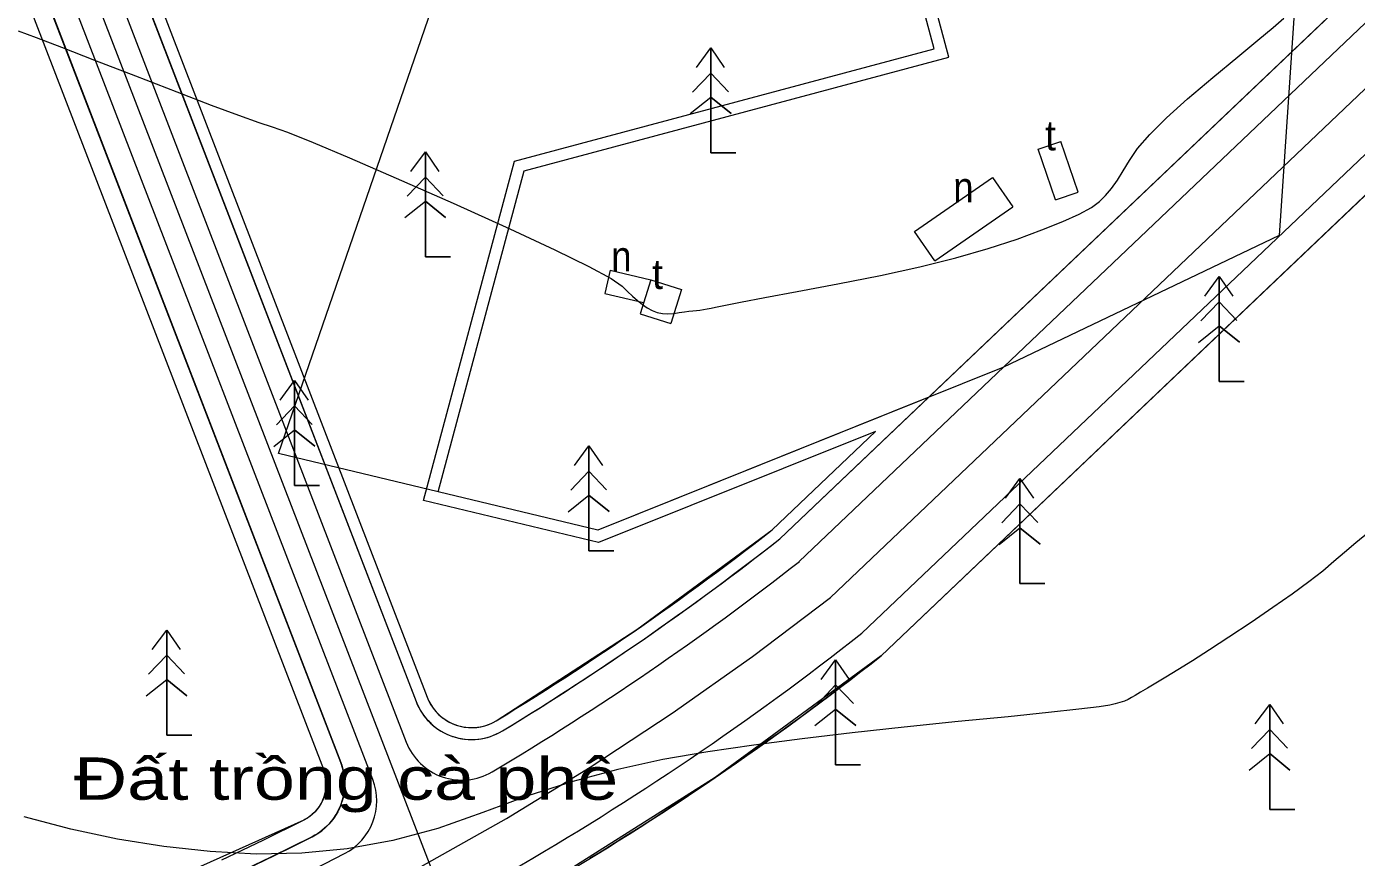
# Model space of a CAD drawing. Header units: metres. Extents: x 532950 to 537618, y 1849954 to 1853119.
# Drawn here: x 534832.5 to 535056.1, y 1850868.3 to 1851008.2 of the extents above; entities that cross this region are included whole.
import ezdxf

# ---------------------------------------------------------------- set-up
doc = ezdxf.new("R2010")
doc.units = ezdxf.units.M
doc.header["$LTSCALE"] = 3.1
for name, color, linetype, lineweight in [('11', 7, 'Continuous', 13), ('29', 7, 'Continuous', 13), ('46', 7, 'Continuous', 13), ('48', 7, 'Continuous', 13), ('50', 7, 'Continuous', 13), ('52', 7, 'Continuous', 13), ('53', 7, 'Continuous', 13), ('55', 7, 'Continuous', 13), ('58', 7, 'Continuous', 13)]:
    doc.layers.add(name, color=color, linetype=linetype, lineweight=lineweight)

msp = doc.modelspace()

# ---------------------------------------------------------------- linework, layer by layer
at = {"layer": '11'}
msp.add_line((534811.84, 1851096.55), (535051.62, 1850474.15), dxfattribs=at)
msp.add_lwpolyline([(534823.39, 1850833.58), (534838.91, 1850839.19), (534854.22, 1850845.33), (534869.33, 1850851.97), (534884.2, 1850859.12), (534898.83, 1850866.77), (534913.19, 1850874.9), (534927.26, 1850883.51), (534941.05, 1850892.59), (534954.51, 1850902.12), (534967.65, 1850912.1), (535156.65, 1851092.1), (535214.08, 1851160.32), (535217.45, 1851164.34), (535220.78, 1851168.38), (535224.09, 1851172.44), (535227.37, 1851176.53), (535230.62, 1851180.63), (535233.85, 1851184.76), (535237.05, 1851188.9), (535240.22, 1851193.07)], dxfattribs=at)
at = {"layer": '29'}
for points in [[(534827.23, 1851083.7), (534899.82, 1850895.29), (534900.1, 1850894.65), (534900.43, 1850894.04), (534900.82, 1850893.46), (534901.26, 1850892.91), (534901.74, 1850892.4), (534902.27, 1850891.94), (534902.83, 1850891.53), (534903.43, 1850891.16), (534904.05, 1850890.85), (534904.7, 1850890.6), (534905.38, 1850890.4), (534906.06, 1850890.26), (534906.76, 1850890.19), (534907.46, 1850890.17), (534908.15, 1850890.22), (534908.85, 1850890.32), (534909.53, 1850890.49), (534910.19, 1850890.72), (534910.83, 1850891), (534911.44, 1850891.34), (534935.11, 1850906.71), (534957.82, 1850923.45), (534975.24, 1850940.04), (534928.65, 1850921.31), (534899.19, 1850928.4), (534914.5, 1850985.51), (534985.11, 1851004.43), (534966.87, 1851072.51)], [(534827.23, 1851083.7), (534899.82, 1850895.29), (534900.01, 1850894.85), (534900.22, 1850894.42), (534900.46, 1850894), (534900.72, 1850893.59), (534901.01, 1850893.21), (534901.32, 1850892.84), (534901.65, 1850892.49), (534902.01, 1850892.16), (534902.38, 1850891.85), (534902.77, 1850891.57), (534903.17, 1850891.31), (534903.6, 1850891.07), (534904.03, 1850890.86), (534904.48, 1850890.68), (534904.93, 1850890.52), (534905.4, 1850890.4), (534905.87, 1850890.3), (534906.35, 1850890.23), (534906.83, 1850890.18), (534907.31, 1850890.17), (534907.79, 1850890.19), (534908.27, 1850890.23), (534908.75, 1850890.31), (534909.22, 1850890.41), (534909.69, 1850890.54), (534910.14, 1850890.7), (534910.59, 1850890.88), (534911.02, 1850891.1), (534911.44, 1850891.34), (534913.1, 1850892.35), (534914.76, 1850893.37), (534916.41, 1850894.4), (534918.06, 1850895.44), (534919.7, 1850896.48), (534921.34, 1850897.53), (534922.98, 1850898.58), (534924.61, 1850899.64), (534926.24, 1850900.71), (534927.86, 1850901.79), (534929.48, 1850902.87), (534931.09, 1850903.96), (534932.7, 1850905.05), (534934.31, 1850906.15), (534935.91, 1850907.26), (534937.5, 1850908.38), (534939.09, 1850909.5), (534940.68, 1850910.63), (534942.26, 1850911.76), (534943.84, 1850912.9), (534945.41, 1850914.05), (534946.98, 1850915.2), (534948.54, 1850916.36), (534950.1, 1850917.53), (534951.65, 1850918.7), (534953.2, 1850919.88), (534954.75, 1850921.06), (534956.28, 1850922.26), (534957.82, 1850923.45), (534975.24, 1850940.04), (534928.65, 1850921.31), (534899.19, 1850928.4), (534914.5, 1850985.51), (534985.11, 1851004.43), (534966.87, 1851072.51)]]:
    msp.add_lwpolyline(points, dxfattribs=at)
at = {"layer": '46'}
msp.add_lwpolyline([(535172.13, 1851000.4), (535123.09, 1850957), (535089.02, 1850949.25), (535074.77, 1850996.17), (534976.18, 1850902.27), (534948.26, 1850881.77), (534919.01, 1850863.24), (534918.27, 1850862.76), (534917.57, 1850862.22), (534916.93, 1850861.62), (534916.34, 1850860.97), (534915.81, 1850860.26), (534915.35, 1850859.52), (534914.95, 1850858.73), (534914.62, 1850857.92), (534914.37, 1850857.07), (534914.19, 1850856.21), (534914.09, 1850855.34), (534914.07, 1850854.46), (534914.12, 1850853.58), (534914.25, 1850852.71), (534914.45, 1850851.85), (534914.73, 1850851.02)], dxfattribs=at)
at = {"layer": '48'}
for points in [[(534808.74, 1851074.3), (534882.36, 1850883.19), (534882.55, 1850882.63), (534882.69, 1850882.06), (534882.78, 1850881.47), (534882.82, 1850880.88), (534882.81, 1850880.29), (534882.74, 1850879.7), (534882.63, 1850879.12), (534882.47, 1850878.55), (534882.25, 1850877.99), (534881.99, 1850877.46), (534881.69, 1850876.95), (534881.34, 1850876.47), (534880.96, 1850876.02), (534880.53, 1850875.61), (534880.07, 1850875.24), (534879.58, 1850874.9), (534879.07, 1850874.61), (534838.32, 1850856.28), (534796.04, 1850841.86)], [(534808.74, 1851074.3), (534882.36, 1850883.19), (534882.48, 1850882.87), (534882.58, 1850882.53), (534882.66, 1850882.2), (534882.73, 1850881.85), (534882.78, 1850881.51), (534882.81, 1850881.16), (534882.82, 1850880.82), (534882.82, 1850880.47), (534882.79, 1850880.12), (534882.76, 1850879.78), (534882.7, 1850879.44), (534882.62, 1850879.1), (534882.53, 1850878.76), (534882.43, 1850878.43), (534882.3, 1850878.11), (534882.16, 1850877.79), (534882, 1850877.48), (534881.83, 1850877.18), (534881.64, 1850876.88), (534881.44, 1850876.6), (534881.23, 1850876.33), (534881, 1850876.07), (534880.75, 1850875.82), (534880.5, 1850875.58), (534880.23, 1850875.36), (534879.96, 1850875.15), (534879.67, 1850874.96), (534879.37, 1850874.78), (534879.07, 1850874.61), (534872.17, 1850871.18), (534865.21, 1850867.86)]]:
    msp.add_lwpolyline(points, dxfattribs=at)
at = {"layer": '50'}
msp.add_lwpolyline([(535078.36, 1851035.49), (534984.17, 1850945.79), (534928.5, 1850923.41), (534901.66, 1850929.87), (534916.13, 1850983.88), (534987.56, 1851003.02), (534969.22, 1851071.45), (534987.35, 1851080.58), (535015.74, 1851103.31), (535025.73, 1851112.73), (535032.63, 1851106.27), (535040.05, 1851100.43), (535047.94, 1851095.24), (535092.89, 1851066.41)], dxfattribs=at)
at = {"layer": '52'}
for p, q in [((534820.69, 1851084), (534896.3, 1850887.75)), ((534890.68, 1850881.46), (534814.02, 1851080.46)), ((534962.41, 1850918.16), (535102.44, 1851051.52)), ((534972.9, 1850906.05), (535117, 1851043.29))]:
    msp.add_line(p, q, dxfattribs=at)
for centre, radius, start, end in [((534664.02, 1851298.15), 483.15, 300.7068, 308.1413), ((534664.02, 1851298.15), 499.15, 300.0196, 308.2296), ((534905.63, 1850891.34), 10, 201.0693, 300.7068), ((534881.35, 1850877.87), 10, 297.3439, 21.0693), ((534664.02, 1851298.15), 483.15, 269.5539, 297.3439)]:
    msp.add_arc(centre, radius, start, end, dxfattribs=at)
at = {"layer": '53'}
for p, q in [((534825.37, 1851082.98), (534897.95, 1850894.58)), ((534885.29, 1850884.32), (534811.67, 1851075.42)), ((534959.14, 1850921.95), (535094.38, 1851050.75)), ((534976.18, 1850902.27), (535117.6, 1851036.96))]:
    msp.add_line(p, q, dxfattribs=at)
msp.add_lwpolyline([(534811.67, 1851075.42), (534885.29, 1850884.32), (534885.46, 1850883.84), (534885.61, 1850883.36), (534885.73, 1850882.87), (534885.83, 1850882.37), (534885.9, 1850881.87), (534885.94, 1850881.36), (534885.96, 1850880.86), (534885.95, 1850880.35), (534885.92, 1850879.85), (534885.87, 1850879.34), (534885.78, 1850878.84), (534885.67, 1850878.35), (534885.54, 1850877.86), (534885.38, 1850877.38), (534885.2, 1850876.91), (534885, 1850876.44), (534884.77, 1850875.99), (534884.52, 1850875.55), (534884.25, 1850875.13), (534883.95, 1850874.71), (534883.64, 1850874.32), (534883.3, 1850873.94), (534882.95, 1850873.57), (534882.58, 1850873.23), (534882.19, 1850872.9), (534881.79, 1850872.6), (534881.37, 1850872.31), (534880.93, 1850872.05), (534880.49, 1850871.81), (534873.54, 1850868.35), (534866.54, 1850865.01)], dxfattribs=at)
for centre, radius, start, end in [((534664.02, 1851298.15), 478.15, 301.3078, 308.1128), ((534664.02, 1851298.15), 504.15, 300.3832, 308.2563), ((534907.28, 1850898.17), 10, 201.0693, 301.3078), ((534875.96, 1850880.73), 10, 296.9189, 21.0693), ((534664.02, 1851298.15), 478.15, 269.9648, 296.9188)]:
    msp.add_arc(centre, radius, start, end, dxfattribs=at)
at = {"layer": '55'}
for p, q in [((534947.52, 1851004.59), (534947.52, 1850986.92)), ((534944.46, 1850997.15), (534947.52, 1851000.35)), ((534950.5, 1850997.21), (534947.52, 1851000.35)), ((534944.04, 1850993.52), (534947.52, 1850996.3)), ((534950.93, 1850993.53), (534947.52, 1850996.3)), ((535002.6, 1850987.57), (535006.39, 1850988.86)), ((535009.29, 1850980.32), (535006.39, 1850988.86)), ((534899.52, 1850987.09), (534899.52, 1850969.42)), ((534947.52, 1850986.92), (534951.72, 1850986.92)), ((535005.5, 1850979.04), (535002.6, 1850987.57)), ((534896.46, 1850979.65), (534899.52, 1850982.85)), ((534902.5, 1850979.71), (534899.52, 1850982.85)), ((534981.78, 1850973.67), (534994.88, 1850982.77)), ((534994.88, 1850982.77), (534998.3, 1850977.84)), ((535005.5, 1850979.04), (535009.29, 1850980.32)), ((534896.04, 1850976.02), (534899.52, 1850978.8)), ((534902.93, 1850976.03), (534899.52, 1850978.8)), ((534985.2, 1850968.74), (534998.3, 1850977.84)), ((534985.2, 1850968.74), (534981.78, 1850973.67)), ((534899.52, 1850969.42), (534903.72, 1850969.42)), ((534930.61, 1850967.15), (534929.7, 1850963.26)), ((534930.61, 1850967.15), (534937.43, 1850965.55)), ((535033.02, 1850966.09), (535033.02, 1850948.42)), ((534937.43, 1850965.55), (534935.63, 1850959.83)), ((534937.43, 1850965.55), (534942.6, 1850963.93)), ((534942.6, 1850963.93), (534940.8, 1850958.2)), ((534929.7, 1850963.26), (534936.22, 1850961.73)), ((535029.96, 1850958.65), (535033.02, 1850961.85)), ((535036, 1850958.71), (535033.02, 1850961.85)), ((534935.63, 1850959.83), (534940.8, 1850958.2)), ((535029.54, 1850955.02), (535033.02, 1850957.8)), ((535036.43, 1850955.03), (535033.02, 1850957.8)), ((534877.52, 1850948.59), (534877.52, 1850930.92)), ((535033.02, 1850948.42), (535037.22, 1850948.42)), ((534874.46, 1850941.15), (534877.52, 1850944.35)), ((534880.5, 1850941.21), (534877.52, 1850944.35)), ((534874.04, 1850937.52), (534877.52, 1850940.3)), ((534880.93, 1850937.53), (534877.52, 1850940.3)), ((534927.02, 1850937.59), (534927.02, 1850919.92)), ((534923.96, 1850930.15), (534927.02, 1850933.35)), ((534930, 1850930.21), (534927.02, 1850933.35)), ((534877.52, 1850930.92), (534881.72, 1850930.92)), ((534999.52, 1850932.09), (534999.52, 1850914.42)), ((534923.54, 1850926.52), (534927.02, 1850929.3)), ((534930.43, 1850926.53), (534927.02, 1850929.3)), ((534996.46, 1850924.65), (534999.52, 1850927.85)), ((535002.5, 1850924.71), (534999.52, 1850927.85)), ((534996.04, 1850921.02), (534999.52, 1850923.8)), ((535002.93, 1850921.03), (534999.52, 1850923.8)), ((534927.02, 1850919.92), (534931.22, 1850919.92)), ((534999.52, 1850914.42), (535003.72, 1850914.42)), ((534856.02, 1850906.59), (534856.02, 1850888.92)), ((534852.96, 1850899.15), (534856.02, 1850902.35)), ((534859, 1850899.21), (534856.02, 1850902.35)), ((534968.52, 1850901.59), (534968.52, 1850883.92)), ((534852.54, 1850895.52), (534856.02, 1850898.3)), ((534859.43, 1850895.53), (534856.02, 1850898.3)), ((534965.46, 1850894.15), (534968.52, 1850897.35)), ((534971.5, 1850894.21), (534968.52, 1850897.35)), ((534965.04, 1850890.52), (534968.52, 1850893.3)), ((534971.93, 1850890.53), (534968.52, 1850893.3)), ((535041.52, 1850894.09), (535041.52, 1850876.42)), ((535038.46, 1850886.65), (535041.52, 1850889.85)), ((535044.5, 1850886.71), (535041.52, 1850889.85)), ((534856.02, 1850888.92), (534860.22, 1850888.92)), ((535038.04, 1850883.02), (535041.52, 1850885.8)), ((535044.93, 1850883.03), (535041.52, 1850885.8)), ((534968.52, 1850883.92), (534972.72, 1850883.92)), ((535041.52, 1850876.42), (535045.72, 1850876.42))]:
    msp.add_line(p, q, dxfattribs=at)
for points in [[(535242.84, 1850988), (535172.13, 1851000.4), (535123.09, 1850957), (535089.02, 1850949.25), (535073.02, 1851001.95), (535096.76, 1851023.14), (535057.53, 1851049.49), (535046.7, 1851026.24), (535043.09, 1850973.02), (534996.63, 1850950.8), (534928.5, 1850923.41), (534874.82, 1850936.33), (534917.15, 1851059.31), (534938.83, 1851087.22), (534987.35, 1851080.58), (535015.74, 1851103.31), (534972.9, 1851156.54), (534930.57, 1851222.68)], [(534968.89, 1850964.88), (534976.08, 1850966.3), (534982.69, 1850967.76), (534988.72, 1850969.27), (534994.16, 1850970.82), (534999.02, 1850972.41), (535003.22, 1850973.95), (535006.71, 1850975.36), (535009.49, 1850976.62), (535011.55, 1850977.75), (535012.9, 1850978.74), (535013.9, 1850979.76), (535014.89, 1850980.95), (535015.9, 1850982.33), (535016.9, 1850983.88), (535017.91, 1850985.61), (535019.28, 1850987.63), (535021.37, 1850990.04), (535024.18, 1850992.84), (535027.7, 1850996.03), (535031.94, 1850999.62), (535036.14, 1851003.07), (535039.52, 1851005.88), (535042.1, 1851008.05), (535043.87, 1851009.58)], [(534831.06, 1851007.44), (534834.04, 1851006.33), (534838.32, 1851004.7), (534843.9, 1851002.55), (534850.77, 1850999.87), (534857.7, 1850997.18), (534863.47, 1850994.97), (534868.07, 1850993.26), (534871.51, 1850992.04), (534873.78, 1850991.3), (534876.34, 1850990.4), (534880.67, 1850988.66), (534886.75, 1850986.08), (534894.59, 1850982.67), (534904.19, 1850978.43), (534913.71, 1850974.15), (534921.31, 1850970.61), (534927, 1850967.81), (534930.77, 1850965.77), (534932.62, 1850964.47), (534933.51, 1850963.58), (534934.38, 1850962.78), (534935.22, 1850962.05), (534936.04, 1850961.41), (534936.84, 1850960.84), (534937.65, 1850960.39), (534938.5, 1850960.06), (534939.39, 1850959.87), (534940.32, 1850959.82), (534941.28, 1850959.9), (534942.22, 1850960.03), (534943.08, 1850960.15), (534943.84, 1850960.25), (534944.52, 1850960.33), (534945.11, 1850960.39), (534945.67, 1850960.46), (534946.27, 1850960.55), (534946.91, 1850960.66), (534947.59, 1850960.8), (534948.31, 1850960.96), (534949.73, 1850961.25), (534952.49, 1850961.79), (534956.61, 1850962.58), (534962.07, 1850963.61), (534968.89, 1850964.88)], [(534945.09, 1851001.3), (534947.52, 1851004.59), (534949.79, 1851001.3)], [(534945.09, 1851001.3), (534947.52, 1851004.59), (534949.79, 1851001.3)], [(534951.72, 1850986.92), (534947.52, 1850986.92), (534947.52, 1851004.59)], [(534944.46, 1850997.15), (534947.52, 1851000.35), (534950.5, 1850997.21)], [(534944.04, 1850993.52), (534947.52, 1850996.3), (534950.93, 1850993.53)], [(534897.09, 1850983.8), (534899.52, 1850987.09), (534901.79, 1850983.8)], [(534897.09, 1850983.8), (534899.52, 1850987.09), (534901.79, 1850983.8)], [(534903.72, 1850969.42), (534899.52, 1850969.42), (534899.52, 1850987.09)], [(534896.46, 1850979.65), (534899.52, 1850982.85), (534902.5, 1850979.71)], [(534896.04, 1850976.02), (534899.52, 1850978.8), (534902.93, 1850976.03)], [(534930.61, 1850967.15), (534937.43, 1850965.55), (534942.6, 1850963.93)], [(535030.59, 1850962.8), (535033.02, 1850966.09), (535035.29, 1850962.8)], [(535030.59, 1850962.8), (535033.02, 1850966.09), (535035.29, 1850962.8)], [(535037.22, 1850948.42), (535033.02, 1850948.42), (535033.02, 1850966.09)], [(535029.96, 1850958.65), (535033.02, 1850961.85), (535036, 1850958.71)], [(535029.54, 1850955.02), (535033.02, 1850957.8), (535036.43, 1850955.03)], [(534875.09, 1850945.3), (534877.52, 1850948.59), (534879.79, 1850945.3)], [(534875.09, 1850945.3), (534877.52, 1850948.59), (534879.79, 1850945.3)], [(534881.72, 1850930.92), (534877.52, 1850930.92), (534877.52, 1850948.59)], [(534874.46, 1850941.15), (534877.52, 1850944.35), (534880.5, 1850941.21)], [(534874.04, 1850937.52), (534877.52, 1850940.3), (534880.93, 1850937.53)], [(534924.59, 1850934.3), (534927.02, 1850937.59), (534929.29, 1850934.3)], [(534924.59, 1850934.3), (534927.02, 1850937.59), (534929.29, 1850934.3)], [(534931.22, 1850919.92), (534927.02, 1850919.92), (534927.02, 1850937.59)], [(534923.96, 1850930.15), (534927.02, 1850933.35), (534930, 1850930.21)], [(534997.09, 1850928.8), (534999.52, 1850932.09), (535001.79, 1850928.8)], [(534997.09, 1850928.8), (534999.52, 1850932.09), (535001.79, 1850928.8)], [(535003.72, 1850914.42), (534999.52, 1850914.42), (534999.52, 1850932.09)], [(534923.54, 1850926.52), (534927.02, 1850929.3), (534930.43, 1850926.53)], [(534996.46, 1850924.65), (534999.52, 1850927.85), (535002.5, 1850924.71)], [(534996.04, 1850921.02), (534999.52, 1850923.8), (535002.93, 1850921.03)], [(535058.12, 1850923.03), (535056.01, 1850921.29), (535054.08, 1850919.66), (535052.33, 1850918.13), (535050.44, 1850916.53), (535048.1, 1850914.7), (535045.31, 1850912.65), (535042.07, 1850910.38), (535038.38, 1850907.88), (535034.67, 1850905.42), (535031.38, 1850903.27), (535028.52, 1850901.42), (535026.08, 1850899.89), (535024.06, 1850898.66), (535022.38, 1850897.67), (535020.96, 1850896.83), (535019.8, 1850896.14), (535018.9, 1850895.6), (535018.26, 1850895.22), (535017.71, 1850894.92), (535017.07, 1850894.65), (535016.34, 1850894.4), (535015.53, 1850894.16), (535014.63, 1850893.95), (535012.86, 1850893.68), (535009.42, 1850893.26), (535004.32, 1850892.71), (534997.56, 1850892.01), (534989.14, 1850891.18)], [(534853.59, 1850903.3), (534856.02, 1850906.59), (534858.29, 1850903.3)], [(534853.59, 1850903.3), (534856.02, 1850906.59), (534858.29, 1850903.3)], [(534860.22, 1850888.92), (534856.02, 1850888.92), (534856.02, 1850906.59)], [(534852.96, 1850899.15), (534856.02, 1850902.35), (534859, 1850899.21)], [(534966.09, 1850898.3), (534968.52, 1850901.59), (534970.79, 1850898.3)], [(534966.09, 1850898.3), (534968.52, 1850901.59), (534970.79, 1850898.3)], [(534972.72, 1850883.92), (534968.52, 1850883.92), (534968.52, 1850901.59)], [(534852.54, 1850895.52), (534856.02, 1850898.3), (534859.43, 1850895.53)], [(534965.46, 1850894.15), (534968.52, 1850897.35), (534971.5, 1850894.21)], [(534965.04, 1850890.52), (534968.52, 1850893.3), (534971.93, 1850890.53)], [(535039.09, 1850890.8), (535041.52, 1850894.09), (535043.79, 1850890.8)], [(535039.09, 1850890.8), (535041.52, 1850894.09), (535043.79, 1850890.8)], [(535045.72, 1850876.42), (535041.52, 1850876.42), (535041.52, 1850894.09)], [(534989.14, 1850891.18), (534980.05, 1850890.25), (534971.29, 1850889.28), (534962.87, 1850888.27), (534954.78, 1850887.21), (534947.03, 1850886.12), (534939.45, 1850884.82), (534931.88, 1850883.14), (534924.31, 1850881.09), (534916.75, 1850878.67), (534909.19, 1850875.87), (534901.62, 1850873.2), (534894.02, 1850871.17), (534886.39, 1850869.77), (534878.73, 1850869.02), (534871.04, 1850868.9), (534863.31, 1850869.31), (534855.55, 1850870.14), (534847.75, 1850871.4), (534839.91, 1850873.07), (534832.04, 1850875.16)], [(535038.46, 1850886.65), (535041.52, 1850889.85), (535044.5, 1850886.71)], [(535038.04, 1850883.02), (535041.52, 1850885.8), (535044.93, 1850883.03)]]:
    msp.add_lwpolyline(points, dxfattribs=at)
at = {"layer": '58'}
for points in [[(534825.37, 1851082.98), (534897.95, 1850894.58), (534898.19, 1850894.02), (534898.45, 1850893.48), (534898.75, 1850892.95), (534899.08, 1850892.45), (534899.44, 1850891.97), (534899.83, 1850891.5), (534900.25, 1850891.07), (534900.69, 1850890.66), (534901.15, 1850890.27), (534901.64, 1850889.92), (534902.15, 1850889.59), (534902.67, 1850889.3), (534903.22, 1850889.03), (534903.78, 1850888.81), (534904.35, 1850888.61), (534904.93, 1850888.45), (534905.52, 1850888.33), (534906.12, 1850888.24), (534906.72, 1850888.19), (534907.32, 1850888.17), (534907.92, 1850888.19), (534908.52, 1850888.25), (534909.12, 1850888.34), (534909.71, 1850888.47), (534910.29, 1850888.63), (534910.86, 1850888.83), (534911.41, 1850889.06), (534911.96, 1850889.33), (534912.48, 1850889.63), (534914.15, 1850890.65), (534915.82, 1850891.68), (534917.48, 1850892.71), (534919.14, 1850893.75), (534920.79, 1850894.8), (534922.44, 1850895.85), (534924.09, 1850896.92), (534925.73, 1850897.98), (534927.36, 1850899.06), (534929, 1850900.14), (534930.62, 1850901.23), (534932.25, 1850902.32), (534933.87, 1850903.43), (534935.48, 1850904.53), (534937.09, 1850905.65), (534938.69, 1850906.77), (534940.29, 1850907.9), (534941.89, 1850909.03), (534943.48, 1850910.17), (534945.07, 1850911.32), (534946.65, 1850912.48), (534948.23, 1850913.64), (534949.8, 1850914.8), (534951.36, 1850915.98), (534952.93, 1850917.16), (534954.48, 1850918.34), (534956.04, 1850919.53), (534957.59, 1850920.73), (534959.13, 1850921.94), (534984.17, 1850945.79), (534928.5, 1850923.41), (534901.66, 1850929.87), (534916.13, 1850983.88), (534987.56, 1851003.02), (534969.22, 1851071.45)], [(535078.36, 1851035.49), (534984.17, 1850945.79), (534928.5, 1850923.41), (534901.66, 1850929.87), (534916.13, 1850983.88), (534987.56, 1851003.02), (534969.22, 1851071.45)], [(535074.77, 1850996.17), (534976.18, 1850902.27), (534974.3, 1850900.79), (534972.41, 1850899.33), (534970.52, 1850897.87), (534968.62, 1850896.42), (534966.71, 1850894.99), (534964.8, 1850893.56), (534962.88, 1850892.13), (534960.95, 1850890.72), (534959.02, 1850889.32), (534957.08, 1850887.93), (534955.13, 1850886.54), (534953.17, 1850885.17), (534951.21, 1850883.8), (534949.25, 1850882.45), (534947.27, 1850881.1), (534945.3, 1850879.76), (534943.31, 1850878.44), (534941.32, 1850877.12), (534939.32, 1850875.81), (534937.32, 1850874.51), (534935.31, 1850873.22), (534933.29, 1850871.94), (534931.27, 1850870.67), (534929.24, 1850869.4), (534927.2, 1850868.15)]]:
    msp.add_lwpolyline(points, dxfattribs=at)

# ---------------------------------------------------------------- texts
at = {"layer": '55'}
for p in [(535003.72, 1850987.34), (534937.64, 1850964.01)]:
    msp.add_text('t', height=5, dxfattribs=at).set_placement(p)
for s, height, width, p in [('n', 5.08, 0.9, (534988.31, 1850978.6)), ('n', 5.08, 0.9, (534930.78, 1850966.97)), ('Đất trồng cà phê', 7.122, 1.3, (534840.42, 1850878.03))]:
    msp.add_text(s, height=height, dxfattribs=dict(at, width=width)).set_placement(p)

doc.saveas('drawing.dxf')
